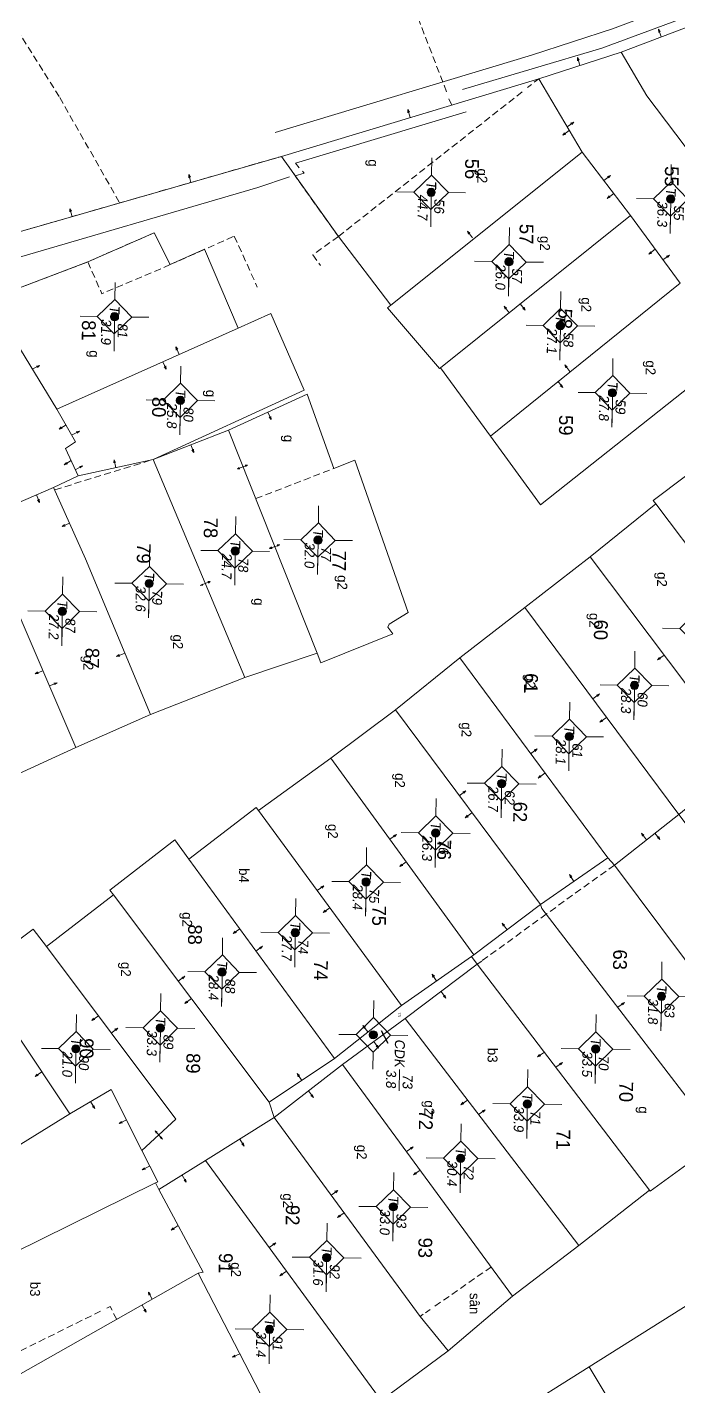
# Model space of a CAD drawing. Extents: x 601689 to 602595, y 1189742 to 1190763.
# Drawn here: x 602038.84 to 602062.51, y 1190299.27 to 1190348.69 of the extents above; entities that cross this region are included whole.
import ezdxf
from ezdxf.enums import TextEntityAlignment as Align

# ---------------------------------------------------------------- set-up
doc = ezdxf.new("R2010")
doc.units = 0
doc.header["$MEASUREMENT"] = 0
doc.linetypes.add('HIDDEN', pattern=[0.375, 0.25, -0.125])
for name, color, linetype in [('10', 250, 'Continuous'), ('11', 7, 'Continuous'), ('13', 7, 'Continuous'), ('14', 7, 'Continuous'), ('15', 7, 'Continuous'), ('16', 7, 'Continuous'), ('22', 7, 'Continuous'), ('53', 7, 'Continuous'), ('57', 7, 'Continuous')]:
    doc.layers.add(name, color=color, linetype=linetype)
doc.layers.get('0').off()
doc.styles.add('TXT', font='vnshx.shx')
doc.dimstyles.new('MSADIM', dxfattribs={"dimtxt": 0.2, "dimasz": 0.2, "dimexe": 0.1, "dimexo": 0.1, "dimgap": 0.1, "dimtad": 0, "dimtih": 1, "dimtoh": 1, "dimdsep": 46, "dimtxsty": 'TXT', "dimsah": 1, "dimcen": 0.1, "dimse1": 1, "dimse2": 1, "dimadec": 0, "dimazin": 0, "dimtfac": 1, "dimtofl": 0, "dimtmove": 0, "dimatfit": 3, "dimfxl": 1, "dimtvp": 0.1, "dimtolj": 1, "dimarcsym": 0})

# ---------------------------------------------------------------- blocks, each defined once
blk = doc.blocks.new('NH3R')
at = {"layer": '16', "color": 7, "linetype": 'Continuous', "lineweight": 0}
for p, q in [((0, 0), (0.297, -0.005)), ((0.297, -0.005), (0.186, 0.031)), ((0.297, -0.005), (0.189, -0.033))]:
    blk.add_line(p, q, dxfattribs=at)
blk = doc.blocks.new('NH3')
at = {"layer": '16', "color": 7, "linetype": 'Continuous', "lineweight": 0}
for p, q in [((-0.199, -0.002), (-0.113, 0.021)), ((0.197, -0.012), (0.107, 0.015)), ((-0.199, -0.002), (0.197, -0.012)), ((-0.199, -0.002), (-0.116, -0.035)), ((0.197, -0.012), (0.104, -0.027))]:
    blk.add_line(p, q, dxfattribs=at)
blk = doc.blocks.new('*M1666166616661666')
at = {"layer": '13', "color": 3, "linetype": 'Continuous', "lineweight": 0}
blk.add_line((602527.79, 1189726.209), (602528.81, 1189726.209), dxfattribs=at)
at = {"layer": '13', "color": 3, "linetype": 'Continuous', "lineweight": 0, "style": 'TXT', "oblique": 7.6055}
for s, p in [('63', (602527.94, 1189726.509)), ('31.8', (602527.79, 1189725.909))]:
    blk.add_text(s, height=0.36, dxfattribs=at).set_placement(p, align=Align.MIDDLE_LEFT)
blk.add_text('T', height=0.36, dxfattribs=at).set_placement((602527.593, 1189726.209), align=Align.MIDDLE_RIGHT)
blk = doc.blocks.new('*M1667166716671667')
at = {"layer": '13', "color": 3, "linetype": 'Continuous', "lineweight": 0}
blk.add_line((602498.804, 1189726.126), (602499.824, 1189726.126), dxfattribs=at)
at = {"layer": '13', "color": 3, "linetype": 'Continuous', "lineweight": 0, "style": 'TXT', "oblique": 7.6055}
for s, p in [('55', (602498.954, 1189726.426)), ('36.3', (602498.804, 1189725.826))]:
    blk.add_text(s, height=0.36, dxfattribs=at).set_placement(p, align=Align.MIDDLE_LEFT)
blk.add_text('T', height=0.36, dxfattribs=at).set_placement((602498.607, 1189726.126), align=Align.MIDDLE_RIGHT)
blk = doc.blocks.new('*M1668166816681668')
at = {"layer": '13', "color": 3, "linetype": 'Continuous', "lineweight": 0}
blk.add_line((602516.503, 1189725.065), (602517.523, 1189725.065), dxfattribs=at)
at = {"layer": '13', "color": 3, "linetype": 'Continuous', "lineweight": 0, "style": 'TXT', "oblique": 7.6055}
blk.add_text('T', height=0.36, dxfattribs=at).set_placement((602516.306, 1189725.065), align=Align.MIDDLE_RIGHT)
for s, p in [('60', (602516.653, 1189725.365)), ('28.3', (602516.503, 1189724.765))]:
    blk.add_text(s, height=0.36, dxfattribs=at).set_placement(p, align=Align.MIDDLE_LEFT)
blk = doc.blocks.new('*M1669166916691669')
at = {"layer": '13', "color": 3, "linetype": 'Continuous', "lineweight": 0}
blk.add_line((602505.881, 1189724.111), (602506.901, 1189724.111), dxfattribs=at)
at = {"layer": '13', "color": 3, "linetype": 'Continuous', "lineweight": 0, "style": 'TXT', "oblique": 7.6055}
blk.add_text('T', height=0.36, dxfattribs=at).set_placement((602505.684, 1189724.111), align=Align.MIDDLE_RIGHT)
for s, p in [('59', (602506.031, 1189724.411)), ('27.8', (602505.881, 1189723.811))]:
    blk.add_text(s, height=0.36, dxfattribs=at).set_placement(p, align=Align.MIDDLE_LEFT)
blk = doc.blocks.new('*M1670167016701670')
at = {"layer": '13', "color": 3, "linetype": 'Continuous', "lineweight": 0}
blk.add_line((602529.74, 1189723.846), (602530.76, 1189723.846), dxfattribs=at)
at = {"layer": '13', "color": 3, "linetype": 'Continuous', "lineweight": 0, "style": 'TXT', "oblique": 7.6055}
for s, p in [('70', (602529.89, 1189724.146)), ('33.5', (602529.74, 1189723.546))]:
    blk.add_text(s, height=0.36, dxfattribs=at).set_placement(p, align=Align.MIDDLE_LEFT)
blk.add_text('T', height=0.36, dxfattribs=at).set_placement((602529.543, 1189723.846), align=Align.MIDDLE_RIGHT)
blk = doc.blocks.new('*M1671167116711671')
at = {"layer": '13', "color": 3, "linetype": 'Continuous', "lineweight": 0}
blk.add_line((602518.396, 1189722.722), (602519.416, 1189722.722), dxfattribs=at)
at = {"layer": '13', "color": 3, "linetype": 'Continuous', "lineweight": 0, "style": 'TXT', "oblique": 7.6055}
for s, p in [('61', (602518.546, 1189723.022)), ('28.1', (602518.396, 1189722.422))]:
    blk.add_text(s, height=0.36, dxfattribs=at).set_placement(p, align=Align.MIDDLE_LEFT)
blk.add_text('T', height=0.36, dxfattribs=at).set_placement((602518.199, 1189722.722), align=Align.MIDDLE_RIGHT)
blk = doc.blocks.new('*M1673167316731673')
at = {"layer": '13', "color": 3, "linetype": 'Continuous', "lineweight": 0}
blk.add_line((602503.47, 1189722.184), (602504.49, 1189722.184), dxfattribs=at)
at = {"layer": '13', "color": 3, "linetype": 'Continuous', "lineweight": 0, "style": 'TXT', "oblique": 7.6055}
for s, p in [('58', (602503.62, 1189722.484)), ('27.1', (602503.47, 1189721.884))]:
    blk.add_text(s, height=0.36, dxfattribs=at).set_placement(p, align=Align.MIDDLE_LEFT)
blk.add_text('T', height=0.36, dxfattribs=at).set_placement((602503.273, 1189722.184), align=Align.MIDDLE_RIGHT)
blk = doc.blocks.new('*M1674167416741674')
at = {"layer": '13', "color": 3, "linetype": 'Continuous', "lineweight": 0}
blk.add_line((602531.776, 1189721.393), (602532.796, 1189721.393), dxfattribs=at)
at = {"layer": '13', "color": 3, "linetype": 'Continuous', "lineweight": 0, "style": 'TXT', "oblique": 7.6055}
for s, p in [('71', (602531.926, 1189721.693)), ('33.9', (602531.776, 1189721.093))]:
    blk.add_text(s, height=0.36, dxfattribs=at).set_placement(p, align=Align.MIDDLE_LEFT)
blk.add_text('T', height=0.36, dxfattribs=at).set_placement((602531.579, 1189721.393), align=Align.MIDDLE_RIGHT)
blk = doc.blocks.new('*M1675167516751675')
at = {"layer": '13', "color": 3, "linetype": 'Continuous', "lineweight": 0}
blk.add_line((602520.142, 1189720.293), (602521.162, 1189720.293), dxfattribs=at)
at = {"layer": '13', "color": 3, "linetype": 'Continuous', "lineweight": 0, "style": 'TXT', "oblique": 7.6055}
for s, p in [('62', (602520.292, 1189720.593)), ('26.7', (602520.142, 1189719.993))]:
    blk.add_text(s, height=0.36, dxfattribs=at).set_placement(p, align=Align.MIDDLE_LEFT)
blk.add_text('T', height=0.36, dxfattribs=at).set_placement((602519.945, 1189720.293), align=Align.MIDDLE_RIGHT)
blk = doc.blocks.new('*M1676167616761676')
at = {"layer": '13', "color": 3, "linetype": 'Continuous', "lineweight": 0}
blk.add_line((602501.171, 1189720.283), (602502.191, 1189720.283), dxfattribs=at)
at = {"layer": '13', "color": 3, "linetype": 'Continuous', "lineweight": 0, "style": 'TXT', "oblique": 7.6055}
for s, p in [('57', (602501.321, 1189720.583)), ('26.0', (602501.171, 1189719.983))]:
    blk.add_text(s, height=0.36, dxfattribs=at).set_placement(p, align=Align.MIDDLE_LEFT)
blk.add_text('T', height=0.36, dxfattribs=at).set_placement((602500.974, 1189720.283), align=Align.MIDDLE_RIGHT)
blk = doc.blocks.new('*M1677167716771677')
at = {"layer": '13', "color": 3, "linetype": 'Continuous', "lineweight": 0}
blk.add_line((602533.787, 1189718.999), (602534.807, 1189718.999), dxfattribs=at)
at = {"layer": '13', "color": 3, "linetype": 'Continuous', "lineweight": 0, "style": 'TXT', "oblique": 7.6055}
blk.add_text('T', height=0.36, dxfattribs=at).set_placement((602533.59, 1189718.999), align=Align.MIDDLE_RIGHT)
for s, p in [('72', (602533.937, 1189719.299)), ('30.4', (602533.787, 1189718.699))]:
    blk.add_text(s, height=0.36, dxfattribs=at).set_placement(p, align=Align.MIDDLE_LEFT)
blk = doc.blocks.new('*M1678167816781678')
at = {"layer": '13', "color": 3, "linetype": 'Continuous', "lineweight": 0}
blk.add_line((602521.974, 1189717.92), (602522.994, 1189717.92), dxfattribs=at)
at = {"layer": '13', "color": 3, "linetype": 'Continuous', "lineweight": 0, "style": 'TXT', "oblique": 7.6055}
for s, p in [('76', (602522.124, 1189718.22)), ('26.3', (602521.974, 1189717.62))]:
    blk.add_text(s, height=0.36, dxfattribs=at).set_placement(p, align=Align.MIDDLE_LEFT)
blk.add_text('T', height=0.36, dxfattribs=at).set_placement((602521.777, 1189717.92), align=Align.MIDDLE_RIGHT)
blk = doc.blocks.new('*M1679167916791679')
at = {"layer": '13', "color": 3, "linetype": 'Continuous', "lineweight": 0}
blk.add_line((602498.688, 1189717.42), (602499.708, 1189717.42), dxfattribs=at)
at = {"layer": '13', "color": 3, "linetype": 'Continuous', "lineweight": 0, "style": 'TXT', "oblique": 7.6055}
for s, p in [('56', (602498.838, 1189717.72)), ('44.7', (602498.688, 1189717.12))]:
    blk.add_text(s, height=0.36, dxfattribs=at).set_placement(p, align=Align.MIDDLE_LEFT)
blk.add_text('T', height=0.36, dxfattribs=at).set_placement((602498.491, 1189717.42), align=Align.MIDDLE_RIGHT)
blk = doc.blocks.new('*M1681168116811681')
at = {"layer": '13', "color": 3, "linetype": 'Continuous', "lineweight": 0}
blk.add_line((602535.586, 1189716.581), (602536.606, 1189716.581), dxfattribs=at)
at = {"layer": '13', "color": 3, "linetype": 'Continuous', "lineweight": 0, "style": 'TXT', "oblique": 7.6055}
blk.add_text('T', height=0.36, dxfattribs=at).set_placement((602535.389, 1189716.581), align=Align.MIDDLE_RIGHT)
for s, p in [('93', (602535.736, 1189716.881)), ('33.0', (602535.586, 1189716.281))]:
    blk.add_text(s, height=0.36, dxfattribs=at).set_placement(p, align=Align.MIDDLE_LEFT)
blk = doc.blocks.new('*M1682168216821682')
at = {"layer": '13', "color": 3, "linetype": 'Continuous', "lineweight": 0}
blk.add_line((602529.344, 1189715.761), (602530.109, 1189715.761), dxfattribs=at)
at = {"layer": '13', "color": 3, "linetype": 'Continuous', "lineweight": 0, "style": 'TXT', "oblique": 7.6055}
for s, p in [('73', (602529.494, 1189716.061)), ('3.8', (602529.344, 1189715.461))]:
    blk.add_text(s, height=0.36, dxfattribs=at).set_placement(p, align=Align.MIDDLE_LEFT)
blk.add_text('CDK', height=0.36, dxfattribs=at).set_placement((602529.251, 1189715.761), align=Align.MIDDLE_RIGHT)
blk = doc.blocks.new('*M1683168316831683')
at = {"layer": '13', "color": 3, "linetype": 'Continuous', "lineweight": 0}
blk.add_line((602523.787, 1189715.422), (602524.807, 1189715.422), dxfattribs=at)
at = {"layer": '13', "color": 3, "linetype": 'Continuous', "lineweight": 0, "style": 'TXT', "oblique": 7.6055}
for s, p in [('75', (602523.937, 1189715.722)), ('28.4', (602523.787, 1189715.122))]:
    blk.add_text(s, height=0.36, dxfattribs=at).set_placement(p, align=Align.MIDDLE_LEFT)
blk.add_text('T', height=0.36, dxfattribs=at).set_placement((602523.59, 1189715.422), align=Align.MIDDLE_RIGHT)
blk = doc.blocks.new('*M1685168516851685')
at = {"layer": '13', "color": 3, "linetype": 'Continuous', "lineweight": 0}
blk.add_line((602537.463, 1189714.187), (602538.483, 1189714.187), dxfattribs=at)
at = {"layer": '13', "color": 3, "linetype": 'Continuous', "lineweight": 0, "style": 'TXT', "oblique": 7.6055}
blk.add_text('T', height=0.36, dxfattribs=at).set_placement((602537.266, 1189714.187), align=Align.MIDDLE_RIGHT)
for s, p in [('92', (602537.613, 1189714.487)), ('31.6', (602537.463, 1189713.887))]:
    blk.add_text(s, height=0.36, dxfattribs=at).set_placement(p, align=Align.MIDDLE_LEFT)
blk = doc.blocks.new('*M1686168616861686')
at = {"layer": '13', "color": 3, "linetype": 'Continuous', "lineweight": 0}
blk.add_line((602511.39, 1189713.496), (602512.41, 1189713.496), dxfattribs=at)
at = {"layer": '13', "color": 3, "linetype": 'Continuous', "lineweight": 0, "style": 'TXT', "oblique": 7.6055}
for s, p in [('77', (602511.54, 1189713.796)), ('32.0', (602511.39, 1189713.196))]:
    blk.add_text(s, height=0.36, dxfattribs=at).set_placement(p, align=Align.MIDDLE_LEFT)
blk.add_text('T', height=0.36, dxfattribs=at).set_placement((602511.193, 1189713.496), align=Align.MIDDLE_RIGHT)
blk = doc.blocks.new('*M1688168816881688')
at = {"layer": '13', "color": 3, "linetype": 'Continuous', "lineweight": 0}
blk.add_line((602525.672, 1189712.873), (602526.692, 1189712.873), dxfattribs=at)
at = {"layer": '13', "color": 3, "linetype": 'Continuous', "lineweight": 0, "style": 'TXT', "oblique": 7.6055}
for s, p in [('74', (602525.822, 1189713.173)), ('27.7', (602525.672, 1189712.573))]:
    blk.add_text(s, height=0.36, dxfattribs=at).set_placement(p, align=Align.MIDDLE_LEFT)
blk.add_text('T', height=0.36, dxfattribs=at).set_placement((602525.475, 1189712.873), align=Align.MIDDLE_RIGHT)
blk = doc.blocks.new('*M1689168916891689')
at = {"layer": '13', "color": 3, "linetype": 'Continuous', "lineweight": 0}
blk.add_line((602540.101, 1189712.149), (602541.121, 1189712.149), dxfattribs=at)
at = {"layer": '13', "color": 3, "linetype": 'Continuous', "lineweight": 0, "style": 'TXT', "oblique": 7.6055}
blk.add_text('T', height=0.36, dxfattribs=at).set_placement((602539.904, 1189712.149), align=Align.MIDDLE_RIGHT)
for s, p in [('91', (602540.251, 1189712.449)), ('31.4', (602540.101, 1189711.849))]:
    blk.add_text(s, height=0.36, dxfattribs=at).set_placement(p, align=Align.MIDDLE_LEFT)
blk = doc.blocks.new('*M1690169016901690')
at = {"layer": '13', "color": 3, "linetype": 'Continuous', "lineweight": 0}
blk.add_line((602511.826, 1189710.492), (602512.846, 1189710.492), dxfattribs=at)
at = {"layer": '13', "color": 3, "linetype": 'Continuous', "lineweight": 0, "style": 'TXT', "oblique": 7.6055}
for s, p in [('78', (602511.976, 1189710.792)), ('24.7', (602511.826, 1189710.192))]:
    blk.add_text(s, height=0.36, dxfattribs=at).set_placement(p, align=Align.MIDDLE_LEFT)
blk.add_text('T', height=0.36, dxfattribs=at).set_placement((602511.629, 1189710.492), align=Align.MIDDLE_RIGHT)
blk = doc.blocks.new('*M1691169116911691')
at = {"layer": '13', "color": 3, "linetype": 'Continuous', "lineweight": 0}
blk.add_line((602527.144, 1189710.239), (602528.164, 1189710.239), dxfattribs=at)
at = {"layer": '13', "color": 3, "linetype": 'Continuous', "lineweight": 0, "style": 'TXT', "oblique": 7.6055}
blk.add_text('T', height=0.36, dxfattribs=at).set_placement((602526.947, 1189710.239), align=Align.MIDDLE_RIGHT)
for s, p in [('88', (602527.294, 1189710.539)), ('28.4', (602527.144, 1189709.939))]:
    blk.add_text(s, height=0.36, dxfattribs=at).set_placement(p, align=Align.MIDDLE_LEFT)
blk = doc.blocks.new('*M1692169216921692')
at = {"layer": '13', "color": 3, "linetype": 'Continuous', "lineweight": 0}
blk.add_line((602506.384, 1189708.422), (602507.404, 1189708.422), dxfattribs=at)
at = {"layer": '13', "color": 3, "linetype": 'Continuous', "lineweight": 0, "style": 'TXT', "oblique": 7.6055}
for s, p in [('80', (602506.534, 1189708.722)), ('25.8', (602506.384, 1189708.122))]:
    blk.add_text(s, height=0.36, dxfattribs=at).set_placement(p, align=Align.MIDDLE_LEFT)
blk.add_text('T', height=0.36, dxfattribs=at).set_placement((602506.187, 1189708.422), align=Align.MIDDLE_RIGHT)
blk = doc.blocks.new('*M1693169316931693')
at = {"layer": '13', "color": 3, "linetype": 'Continuous', "lineweight": 0}
blk.add_line((602529.204, 1189708.026), (602530.224, 1189708.026), dxfattribs=at)
at = {"layer": '13', "color": 3, "linetype": 'Continuous', "lineweight": 0, "style": 'TXT', "oblique": 7.6055}
for s, p in [('89', (602529.354, 1189708.326)), ('33.3', (602529.204, 1189707.726))]:
    blk.add_text(s, height=0.36, dxfattribs=at).set_placement(p, align=Align.MIDDLE_LEFT)
blk.add_text('T', height=0.36, dxfattribs=at).set_placement((602529.007, 1189708.026), align=Align.MIDDLE_RIGHT)
blk = doc.blocks.new('*M1694169416941694')
at = {"layer": '13', "color": 3, "linetype": 'Continuous', "lineweight": 0}
blk.add_line((602513.057, 1189707.383), (602514.077, 1189707.383), dxfattribs=at)
at = {"layer": '13', "color": 3, "linetype": 'Continuous', "lineweight": 0, "style": 'TXT', "oblique": 7.6055}
for s, p in [('79', (602513.207, 1189707.683)), ('32.6', (602513.057, 1189707.083))]:
    blk.add_text(s, height=0.36, dxfattribs=at).set_placement(p, align=Align.MIDDLE_LEFT)
blk.add_text('T', height=0.36, dxfattribs=at).set_placement((602512.86, 1189707.383), align=Align.MIDDLE_RIGHT)
blk = doc.blocks.new('*M1695169516951695')
at = {"layer": '13', "color": 3, "linetype": 'Continuous', "lineweight": 0}
blk.add_line((602503.378, 1189705.985), (602504.398, 1189705.985), dxfattribs=at)
at = {"layer": '13', "color": 3, "linetype": 'Continuous', "lineweight": 0, "style": 'TXT', "oblique": 7.6055}
for s, p in [('81', (602503.528, 1189706.285)), ('31.9', (602503.378, 1189705.685))]:
    blk.add_text(s, height=0.36, dxfattribs=at).set_placement(p, align=Align.MIDDLE_LEFT)
blk.add_text('T', height=0.36, dxfattribs=at).set_placement((602503.181, 1189705.985), align=Align.MIDDLE_RIGHT)
blk = doc.blocks.new('*M1696169616961696')
at = {"layer": '13', "color": 3, "linetype": 'Continuous', "lineweight": 0}
blk.add_line((602530.01, 1189704.967), (602531.03, 1189704.967), dxfattribs=at)
at = {"layer": '13', "color": 3, "linetype": 'Continuous', "lineweight": 0, "style": 'TXT', "oblique": 7.6055}
for s, p in [('90', (602530.16, 1189705.267)), ('21.0', (602530.01, 1189704.667))]:
    blk.add_text(s, height=0.36, dxfattribs=at).set_placement(p, align=Align.MIDDLE_LEFT)
blk.add_text('T', height=0.36, dxfattribs=at).set_placement((602529.813, 1189704.967), align=Align.MIDDLE_RIGHT)
blk = doc.blocks.new('*M1699169916991699')
at = {"layer": '13', "color": 3, "linetype": 'Continuous', "lineweight": 0}
blk.add_line((602514.115, 1189704.244), (602515.135, 1189704.244), dxfattribs=at)
at = {"layer": '13', "color": 3, "linetype": 'Continuous', "lineweight": 0, "style": 'TXT', "oblique": 7.6055}
blk.add_text('T', height=0.36, dxfattribs=at).set_placement((602513.918, 1189704.244), align=Align.MIDDLE_RIGHT)
for s, p in [('87', (602514.265, 1189704.544)), ('27.2', (602514.115, 1189703.944))]:
    blk.add_text(s, height=0.36, dxfattribs=at).set_placement(p, align=Align.MIDDLE_LEFT)
blk = doc.blocks.new('CENTRD')
at = {"layer": '11', "linetype": 'Continuous', "lineweight": 0}
h = blk.add_hatch(color=2, dxfattribs=at)
edge = h.paths.add_edge_path()
edge.add_arc((0, 0), 0.15, 0, 360)
at = {"layer": '11', "color": 2, "linetype": 'Continuous', "lineweight": 0}
for p, q in [((0, 1.25), (0, 0.625)), ((0, 0.625), (-0.625, 0)), ((0.625, 0), (0, 0.625)), ((-0.625, 0), (-1.25, 0)), ((-0.625, 0), (0, -0.625)), ((0, -0.625), (0.625, 0)), ((1.25, 0), (0.625, 0)), ((0, -0.625), (0, -1.25))]:
    blk.add_line(p, q, dxfattribs=at)
blk.add_circle((0, 0), 0.15, dxfattribs=at)
blk = doc.blocks.new('Q')
at = {"color": 7, "linetype": 'Continuous', "lineweight": 0, "style": 'TXT'}
for s, height, p in [('%%167o v%%207 th%%184ng 10 n%%168m 2001 %%174%%213n th%%184ng 5 n%%168m 2002', 0.5, (0, 5.4)), ('Ki%%211m tra th%%184ng      n%%168m', 0.5, (21, 5.4)), ('C%%172 quan %%174o v%%207: X%%221 nghi%%214p PTCN Tr%%190c %%174%%222a - B%%182n %%174%%229 ', 0.5, (0, 4.4)), ('C%%172 quan ki%%211m tra: C%%171ng ty XNK v%%181 t%%173 v%%202n d%%222ch v%%244 %%167o %%174%%185c B%%182n %%174%%229', 0.499998, (21, 4.4))]:
    blk.add_text(s, height=height, dxfattribs=at).set_placement(p)

msp = doc.modelspace()

# ---------------------------------------------------------------- linework, layer by layer
at = {"layer": '10', "color": 7, "linetype": 'Continuous', "lineweight": 0}
for p, q in [((602063.322, 1190348.885), (602060.416, 1190347.785)), ((602060.416, 1190347.785), (602057.423, 1190346.816)), ((602058.996, 1190344.144), (602057.423, 1190346.816)), ((602052.05, 1190338.589), (602058.996, 1190344.144)), ((602060.754, 1190341.85), (602058.996, 1190344.144)), ((602053.858, 1190336.314), (602060.754, 1190341.85)), ((602060.754, 1190341.85), (602062.561, 1190339.385)), ((602062.561, 1190339.385), (602055.674, 1190333.819)), ((602037.52, 1190338.728), (602039.917, 1190334.805)), ((602046.508, 1190337.755), (602039.917, 1190334.805)), ((602053.858, 1190336.314), (602055.674, 1190333.819)), ((602046.157, 1190334.039), (602043.412, 1190332.977)), ((602049.376, 1190325.935), (602046.157, 1190334.039)), ((602040.694, 1190332.385), (602043.412, 1190332.977)), ((602043.412, 1190332.977), (602046.744, 1190325.051)), ((602039.798, 1190331.957), (602040.694, 1190332.385)), ((602037.726, 1190331.066), (602039.798, 1190331.957)), ((602061.671, 1190331.367), (602059.295, 1190329.439)), ((602061.671, 1190331.367), (602067.053, 1190324.223)), ((602059.295, 1190329.439), (602056.919, 1190327.592)), ((602059.295, 1190329.439), (602064.519, 1190322.478)), ((602056.919, 1190327.592), (602054.554, 1190325.764)), ((602056.919, 1190327.592), (602062.506, 1190320.065)), ((602049.376, 1190325.935), (602046.744, 1190325.051)), ((602054.554, 1190325.764), (602052.218, 1190323.876)), ((602059.934, 1190318.49), (602054.554, 1190325.764)), ((602046.744, 1190325.051), (602043.315, 1190323.708)), ((602040.608, 1190322.505), (602043.315, 1190323.708)), ((602052.218, 1190323.876), (602049.873, 1190322.118)), ((602052.218, 1190323.876), (602057.481, 1190316.793)), ((602037.75, 1190321.194), (602040.608, 1190322.505)), ((602049.873, 1190322.118), (602047.238, 1190320.214)), ((602055.066, 1190314.966), (602049.873, 1190322.118)), ((602064.883, 1190322.022), (602062.506, 1190320.065)), ((602052.44, 1190313.132), (602047.238, 1190320.214)), ((602062.506, 1190320.065), (602060.171, 1190318.226)), ((602062.506, 1190320.065), (602068.684, 1190311.9)), ((602044.713, 1190318.449), (602050.004, 1190311.196)), ((602059.934, 1190318.49), (602057.481, 1190316.793)), ((602060.171, 1190318.226), (602059.934, 1190318.49)), ((602066.279, 1190310.033), (602060.171, 1190318.226)), ((602041.975, 1190317.146), (602039.539, 1190315.27)), ((602041.975, 1190317.146), (602047.632, 1190309.609)), ((602057.481, 1190316.793), (602055.066, 1190314.966)), ((602054.975, 1190314.907), (602052.44, 1190313.132)), ((602055.066, 1190314.966), (602054.975, 1190314.907)), ((602054.975, 1190314.907), (602055.191, 1190314.625)), ((602055.191, 1190314.625), (602052.564, 1190312.651)), ((602055.191, 1190314.625), (602061.449, 1190306.409)), ((602052.44, 1190313.132), (602050.004, 1190311.196)), ((602052.564, 1190312.651), (602050.291, 1190310.982)), ((602058.881, 1190304.404), (602052.564, 1190312.651)), ((602038.368, 1190312.235), (602040.386, 1190309.188)), ((602050.004, 1190311.196), (602047.632, 1190309.609)), ((602050.291, 1190310.982), (602047.815, 1190309.056)), ((602050.291, 1190310.982), (602056.465, 1190302.556)), ((602047.815, 1190309.056), (602047.632, 1190309.609)), ((602047.815, 1190309.056), (602045.313, 1190307.49)), ((602045.313, 1190307.49), (602043.618, 1190306.433)), ((602051.704, 1190298.762), (602045.313, 1190307.49)), ((602043.618, 1190306.433), (602043.502, 1190306.675)), ((602061.449, 1190306.409), (602058.881, 1190304.404)), ((602058.881, 1190304.404), (602056.465, 1190302.556)), ((602056.465, 1190302.556), (602054.128, 1190300.578)), ((602059.25, 1190299.989), (602063.003, 1190302.357)), ((602054.128, 1190300.578), (602051.704, 1190298.762)), ((602055.588, 1190297.689), (602059.25, 1190299.989))]:
    msp.add_line(p, q, dxfattribs=at)
for points in [[(601973.307, 1190359.8), (601987.925, 1190345.789), (601993.949, 1190340.196), (602001.862, 1190333.108), (602001.74, 1190332.989), (602009.032, 1190326.529), (602012.561, 1190330.05), (602037.042, 1190343.965), (602038.595, 1190341.264), (602048.073, 1190343.994), (602057.423, 1190346.816), (602060.416, 1190347.785), (602063.322, 1190348.885)], [(602067.022, 1190338.684), (602061.344, 1190346.192), (602060.416, 1190347.785)], [(602057.423, 1190346.816), (602048.073, 1190343.994), (602050.144, 1190341.085), (602052.05, 1190338.589)], [(602037.52, 1190338.728), (602038.306, 1190339.118), (602041.04, 1190340.16), (602043.455, 1190341.217), (602044.039, 1190340.059), (602045.287, 1190340.622), (602046.508, 1190337.755)], [(602053.858, 1190336.314), (602053.818, 1190336.284), (602051.928, 1190338.491), (602052.05, 1190338.589)], [(602043.412, 1190332.977), (602048.897, 1190335.492), (602047.695, 1190338.279), (602046.508, 1190337.755)], [(602055.674, 1190333.819), (602057.48, 1190331.324), (602064.527, 1190336.908), (602064.507, 1190336.928)], [(602049.376, 1190325.935), (602049.511, 1190325.583), (602052.125, 1190326.637), (602051.939, 1190326.88), (602051.99, 1190326.989), (602052.677, 1190327.41), (602050.742, 1190332.947), (602049.978, 1190332.647), (602049.014, 1190335.35), (602046.157, 1190334.039)], [(602039.917, 1190334.805), (602040.59, 1190333.616), (602040.237, 1190333.371), (602040.694, 1190332.385)], [(602063.927, 1190333.256), (602061.573, 1190331.488), (602061.671, 1190331.367)], [(602043.315, 1190323.708), (602040.963, 1190329.37), (602039.798, 1190331.957)], [(602036.91, 1190330.656), (602038.186, 1190328.159), (602040.608, 1190322.505)], [(602047.238, 1190320.214), (602047.159, 1190320.325), (602044.713, 1190318.449)], [(602041.975, 1190317.146), (602041.837, 1190317.318), (602044.203, 1190319.145), (602044.713, 1190318.449)], [(602064.003, 1190308.224), (602057.539, 1190316.652), (602057.481, 1190316.793)], [(602036.976, 1190314.345), (602039.058, 1190315.896), (602039.539, 1190315.27)], [(602039.539, 1190315.27), (602044.243, 1190308.995), (602043.008, 1190307.851)], [(602040.386, 1190309.188), (602041.888, 1190310.077), (602043.008, 1190307.851)], [(602028.393, 1190301.712), (602029.886, 1190302.691), (602040.386, 1190309.188)], [(602047.815, 1190309.056), (602053.115, 1190301.823), (602054.128, 1190300.578)], [(602043.008, 1190307.851), (602043.582, 1190306.714), (602043.502, 1190306.675)], [(602064.003, 1190308.224), (602061.468, 1190306.378), (602061.449, 1190306.409)], [(602043.502, 1190306.675), (602031.118, 1190300.564), (602029.534, 1190299.636)], [(602045.056, 1190303.393), (602045.237, 1190303.431), (602043.618, 1190306.433)], [(602045.056, 1190303.393), (602033.778, 1190297.007), (602033.221, 1190297.906), (602031.225, 1190296.752)], [(602045.056, 1190303.393), (602047.872, 1190297.935), (602048.003, 1190298.003), (602048.836, 1190296.781)], [(602069.586, 1190282.846), (602068.9, 1190283.875), (602059.25, 1190299.989)]]:
    msp.add_lwpolyline(points, dxfattribs=at)
at = {"layer": '14', "color": 6, "linetype": 'HIDDEN', "lineweight": 0}
for p, q in [((602049.246, 1190358.818), (602054.076, 1190346.342)), ((602036.088, 1190352.419), (602040.022, 1190346.135)), ((602050.144, 1190341.085), (602056.897, 1190346.403)), ((602057.018, 1190346.501), (602057.16, 1190346.609)), ((602057.261, 1190346.689), (602057.423, 1190346.816)), ((602040.022, 1190346.135), (602042.2, 1190342.305)), ((602054.162, 1190346.081), (602054.26, 1190345.859)), ((602041.04, 1190340.16), (602041.555, 1190339.003)), ((602044.039, 1190340.059), (602041.555, 1190339.003)), ((602039.847, 1190331.876), (602043.412, 1190332.977)), ((602047.143, 1190331.556), (602049.978, 1190332.647)), ((602060.171, 1190318.226), (602057.696, 1190316.45)), ((602057.696, 1190316.45), (602055.353, 1190314.743)), ((602055.353, 1190314.743), (602055.191, 1190314.625)), ((602055.701, 1190303.628), (602053.58, 1190302.146)), ((602033.221, 1190297.906), (602041.598, 1190302.06)), ((602041.739, 1190302.128), (602041.85, 1190302.187)), ((602042.093, 1190301.714), (602041.85, 1190302.187)), ((602053.226, 1190301.901), (602053.115, 1190301.823)), ((602053.479, 1190302.078), (602053.307, 1190301.96))]:
    msp.add_line(p, q, dxfattribs=at)
at = {"layer": '22', "color": 7, "linetype": 'HIDDEN', "lineweight": 0}
for p, q in [((602038.595, 1190341.264), (602048.073, 1190343.994)), ((602048.073, 1190343.994), (602050.144, 1190341.085)), ((602041.04, 1190340.16), (602043.455, 1190341.217)), ((602043.455, 1190341.217), (602044.039, 1190340.059)), ((602044.039, 1190340.059), (602046.364, 1190341.097)), ((602046.364, 1190341.097), (602047.198, 1190339.246)), ((602050.144, 1190341.085), (602049.214, 1190340.418)), ((602038.306, 1190339.118), (602041.04, 1190340.16)), ((602049.214, 1190340.418), (602049.499, 1190340.025))]:
    msp.add_line(p, q, dxfattribs=at)
at = {"layer": '57', "color": 172, "linetype": 'Continuous', "lineweight": 0}
msp.add_line((602048.846, 1190343.463), (602048.905, 1190343.383), dxfattribs=at)
for points in [[(602065.783, 1190350.471), (602063.093, 1190349.758), (602063.003, 1190349.73), (602060.097, 1190348.63), (602060.138, 1190348.639), (602057.154, 1190347.679), (602047.846, 1190344.867)], [(602054.657, 1190346.423), (602059.718, 1190347.934), (602063.155, 1190349.197), (602065.986, 1190349.938)], [(602054.786, 1190345.612), (602048.59, 1190343.747), (602048.718, 1190343.575)], [(602023.208, 1190334.945), (602036.733, 1190342.579), (602037.86, 1190340.124), (602047.217, 1190342.866), (602048.363, 1190343.25)], [(602026.967, 1190337.063), (602036.733, 1190342.579), (602037.86, 1190340.124), (602047.217, 1190342.866), (602048.363, 1190343.25)], [(602048.905, 1190343.383), (602048.574, 1190343.287)]]:
    msp.add_lwpolyline(points, dxfattribs=at)

# ---------------------------------------------------------------- block references
at = {"color": 7, "linetype": 'Continuous', "lineweight": 0, "rotation": 269.1680420500809}
msp.add_blockref('Q', (602040.58, 1190306.583), dxfattribs=at)
at = {"layer": '11', "color": 2, "linetype": 'Continuous', "lineweight": 0, "rotation": 269.1680420500809}
for p in [(602053.515, 1190342.689), (602062.218, 1190342.446), (602056.341, 1190340.164), (602042.013, 1190338.165), (602058.209, 1190337.838), (602060.1, 1190335.399), (602044.406, 1190335.124), (602049.407, 1190330.045), (602046.396, 1190329.653), (602043.27, 1190328.467), (602040.116, 1190327.455), (602063.173, 1190326.822), (602060.9, 1190324.764), (602058.53, 1190322.906), (602056.076, 1190321.195), (602053.676, 1190319.398), (602051.152, 1190317.621), (602048.576, 1190315.773), (602045.921, 1190314.34), (602061.88, 1190313.462), (602043.678, 1190312.312), (602051.411, 1190312.06), (602040.608, 1190311.551), (602059.489, 1190311.547), (602057.007, 1190309.546), (602054.584, 1190307.57), (602052.14, 1190305.807), (602049.719, 1190303.965), (602047.643, 1190301.356)]:
    msp.add_blockref('CENTRD', p, dxfattribs=at)
at = {"layer": '13', "color": 3, "linetype": 'Continuous', "lineweight": 0, "rotation": 269.1680420500809}
for name, p in [('*M1679167916791679', (-578790.27, 1810052.359)), ('*M1667166716671667', (-578790.27, 1810052.359)), ('*M1676167616761676', (-578790.27, 1810052.359)), ('*M1695169516951695', (-578790.27, 1810052.359)), ('*M1673167316731673', (-578790.27, 1810052.359)), ('*M1669166916691669', (-578790.27, 1810052.359)), ('*M1692169216921692', (-578790.27, 1810052.359)), ('*M1686168616861686', (-578790.27, 1810052.359)), ('*M1690169016901690', (-578790.27, 1810052.359)), ('*M1694169416941694', (-578790.27, 1810052.359)), ('*M1699169916991699', (-578790.27, 1810052.359)), ('*M1668166816681668', (-578790.27, 1810052.359)), ('*M1671167116711671', (-578790.27, 1810052.359)), ('*M1675167516751675', (-578790.27, 1810052.359)), ('*M1678167816781678', (-578790.27, 1810052.359)), ('*M1683168316831683', (-578790.27, 1810052.359)), ('*M1688168816881688', (-578790.27, 1810052.359)), ('*M1691169116911691', (-578790.27, 1810052.359)), ('*M1666166616661666', (-578790.27, 1810052.359)), ('*M1693169316931693', (-578790.27, 1810052.359)), ('*M1696169616961696', (-578790.27, 1810052.359)), ('*M1682168216821682', (-578789.315, 1810051.169)), ('*M1670167016701670', (-578790.27, 1810052.359)), ('*M1674167416741674', (-578790.27, 1810052.359)), ('*M1677167716771677', (-578790.27, 1810052.359)), ('*M1681168116811681', (-578790.27, 1810052.359)), ('*M1685168516851685', (-578790.27, 1810052.359)), ('*M1689168916891689', (-578790.27, 1810052.359))]:
    msp.add_blockref(name, p, dxfattribs=at)
at = {"layer": '16', "color": 7, "linetype": 'Continuous', "lineweight": 0}
for name, p, rotation in [('NH3R', (602061.873, 1190348.335), 110.7430825514345), ('NH3R', (602058.449, 1190345.072), 36.23638954511618), ('NH3R', (602059.782, 1190343.124), 36.23638954511618), ('NH3R', (602055.013, 1190341.039), 127.94685391565), ('NH3R', (602061.933, 1190340.234), 36.23638954511618), ('NH3R', (602044.355, 1190336.795), 113.2729427169583), ('NH3R', (602039.027, 1190336.257), 28.41145838168923), ('NH3R', (602047.586, 1190334.7), 294.6398296383737), ('NH3R', (602040.259, 1190334.23), 211.4206890249192), ('NH3R', (602040.474, 1190333.868), 28.41145838168923), ('NH3R', (602040.442, 1190332.938), 211.4206890249192), ('NH3R', (602040.587, 1190332.606), 28.41145838168923), ('NH3R', (602039.174, 1190331.686), 293.5831812275144), ('NH3', (602045.31, 1190328.461), 202.8192661817267), ('NH3R', (602061.975, 1190325.862), 216.884488348425), ('NH3R', (602059.884, 1190323.601), 216.884488348425), ('NH3R', (602057.646, 1190321.571), 216.884488348425), ('NH3R', (602054.996, 1190320.128), 216.884488348425), ('NH3R', (602061.637, 1190319.396), 309.4740415607458), ('NH3R', (602052.612, 1190318.35), 216.884488348425), ('NH3R', (602058.702, 1190317.637), 124.6618950371537), ('NH3R', (602049.838, 1190316.678), 216.884488348425), ('NH3R', (602046.568, 1190315.914), 216.884488348425), ('NH3R', (602056.269, 1190315.88), 127.1115184919719), ('NH3R', (602053.712, 1190314.015), 125.0060434764398), ('NH3R', (602044.803, 1190313.377), 216.884488348425), ('NH3R', (602053.878, 1190313.633), 306.9219523239677), ('NH3R', (602060.29, 1190313.065), 35.81750528870907), ('NH3R', (602041.425, 1190312.754), 216.884488348425), ('NH3R', (602051.432, 1190311.817), 306.2842012274098), ('NH3R', (602057.627, 1190311.432), 215.5025619949106), ('NH3R', (602058.04, 1190310.886), 35.81750528870907), ('NH3R', (602049.058, 1190310.019), 307.8718932339775), ('NH3R', (602041.142, 1190309.637), 301.216752084601), ('NH3R', (602054.834, 1190309.69), 215.5025619949106), ('NH3R', (602055.236, 1190309.164), 35.81750528870907), ('NH3R', (602042.453, 1190308.97), 206.7100034020984), ('NH3', (602043.625, 1190308.424), 312.7612560530378), ('NH3R', (602046.563, 1190308.273), 302.0383275645055), ('NH3R', (602052.617, 1190307.82), 35.81750528870907), ('NH3R', (602053.118, 1190307.143), 215.5025619949106), ('NH3R', (602049.876, 1190306.238), 35.81750528870907), ('NH3R', (602050.357, 1190305.591), 215.5025619949106), ('NH3R', (602044.32, 1190305.133), 215.5025619949106), ('NH3R', (602047.63, 1190304.328), 35.81750528870907), ('NH3R', (602048.258, 1190303.47), 215.5025619949106), ('NH3R', (602043.383, 1190302.446), 119.5168170912716), ('NH3R', (602043.011, 1190302.231), 301.216752084601)]:
    msp.add_blockref(name, p, dxfattribs=dict(at, rotation=rotation))
for name, p, xscale, yscale, rotation in [('NH3R', (602058.919, 1190347.306), 1.00000140480454, 1.00000140480454, 107.940139100135), ('NH3R', (602052.753, 1190345.41), 1.000001595993113, 1.000001595993113, 106.7928342530058), ('NH3R', (602052.753, 1190345.41), 1.000001387890952, 1.000001387890952, 106.7936778780903), ('NH3R', (602058.527, 1190344.941), 1.000001173565411, 1.000001173565411, 218.4410043842148), ('NH3R', (602044.79, 1190343.049), 1.000001387890952, 1.000001387890952, 106.7936778780903), ('NH3R', (602060.146, 1190342.648), 1.000001173565411, 1.000001173565411, 218.4410043842148), ('NH3R', (602040.473, 1190341.808), 1.000001387890952, 1.000001387890952, 106.7936778780903), ('NH3R', (602061.657, 1190340.617), 1.000001173565411, 1.000001173565411, 218.4410043842148), ('NH3R', (602056.346, 1190338.31), 0.9999987063789458, 0.9999987063789458, 128.6406109333691), ('NH3R', (602056.75, 1190338.635), 1.000001649661216, 1.000001649661216, 308.7636263130331), ('NH3R', (602043.771, 1190336.532), 1.000001754297744, 1.000001754297744, 294.1087123762623), ('NH3R', (602058.547, 1190336.18), 0.9999987063789458, 0.9999987063789458, 128.6406109333691), ('NH3R', (602058.112, 1190335.826), 1.000001649661216, 1.000001649661216, 308.7636263130331), ('NH3R', (602044.789, 1190333.508), 1.000001564225933, 1.000001564225933, 291.156778924351), ('NH3R', (602042.058, 1190332.676), 1.000001624193262, 1.000001624193262, 102.3088631108437), ('NH3', (602046.659, 1190332.713), 1.000001414378064, 1.000001414378064, 21.63494583577747), ('NH3R', (602040.38, 1190330.659), 1.00000189402994, 1.00000189402994, 204.2400115351584), ('NH3', (602047.829, 1190329.817), 1.000001414378064, 1.000001414378064, 21.63494583577747), ('NH3R', (602042.365, 1190325.922), 1.000001442296325, 1.000001442296325, 202.0536450663802), ('NH3R', (602039.406, 1190325.292), 1.000001442296325, 1.000001442296325, 202.0536450663802), ('NH3R', (602039.649, 1190324.748), 1.000002718837645, 1.000002718837645, 23.15924625736469), ('NH3R', (602059.384, 1190324.277), 1.000002126277209, 1.000002126277209, 36.85540198521543), ('NH3R', (602057.127, 1190322.279), 1.000002126277209, 1.000002126277209, 36.85540198521543), ('NH3R', (602054.535, 1190320.754), 1.000002126277209, 1.000002126277209, 36.85540198521543), ('NH3R', (602052.013, 1190319.169), 1.000002126277209, 1.000002126277209, 36.85540198521543), ('NH3R', (602061.334, 1190319.151), 1.000002459669746, 1.000002459669746, 128.2031964768908), ('NH3R', (602049.378, 1190317.305), 1.000002126277209, 1.000002126277209, 36.85540198521543), ('NH3R', (602047.147, 1190315.105), 1.000002126277209, 1.000002126277209, 36.85540198521543), ('NH3R', (602044.322, 1190314.014), 1.000002126277209, 1.000002126277209, 36.85540198521543), ('NH3R', (602041.887, 1190312.127), 1.000002126277209, 1.000002126277209, 36.85540198521543), ('NH3R', (602051.217, 1190312.169), 0.9999989053960104, 0.9999989053960104, 128.4783425218733), ('NH3R', (602039.377, 1190310.711), 1.000001781782315, 1.000001781782315, 213.5112316816337), ('NH3R', (602048.813, 1190310.402), 1.000002083592117, 1.000002083592117, 123.7996305442387), ('NH3R', (602043.289, 1190307.287), 0.9999983619912932, 0.9999983619912932, 206.7876931463239), ('NH3R', (602044.466, 1190306.961), 1.000002052627261, 1.000002052627261, 301.9534444475424), ('NH3R', (602046.567, 1190300.462), 1.000001298032092, 1.000001298032092, 205.3497198903578)]:
    msp.add_blockref(name, p, dxfattribs=dict(at, xscale=xscale, yscale=yscale, rotation=rotation))

# ---------------------------------------------------------------- texts
at = {"layer": '15', "color": 7, "linetype": 'Continuous', "lineweight": 0, "style": 'TXT'}
for s, p in [('g', (602051.412, 1190343.888)), ('g2', (602055.377, 1190343.554)), ('g2', (602057.654, 1190341.102)), ('g2', (602059.154, 1190338.871)), ('g', (602041.277, 1190336.947)), ('g2', (602061.493, 1190336.579)), ('g', (602045.516, 1190335.508)), ('g', (602048.345, 1190333.87)), ('g2', (602050.295, 1190328.773)), ('g2', (602061.907, 1190328.883)), ('g', (602047.264, 1190327.934)), ('g2', (602059.446, 1190327.397)), ('g2', (602044.325, 1190326.614)), ('g2', (602041.065, 1190325.849)), ('g2', (602057.126, 1190325.178)), ('g2', (602054.802, 1190323.421)), ('g2', (602052.386, 1190321.574)), ('g2', (602049.951, 1190319.727)), ('b4', (602046.718, 1190318.121)), ('g2', (602044.657, 1190316.52)), ('g2', (602042.431, 1190314.71)), ('b3', (602055.749, 1190311.587)), ('g2', (602053.453, 1190309.678)), ('g', (602061.231, 1190309.461)), ('g2', (602051, 1190308.062)), ('g2', (602048.317, 1190306.298)), ('g2', (602046.432, 1190303.794)), ('b3', (602039.132, 1190303.084)), ('s%%169n', (602055.097, 1190302.676))]:
    msp.add_text(s, height=0.36, rotation=269.2144, dxfattribs=at).set_placement(p, align=Align.MIDDLE_LEFT)
at = {"layer": '53', "color": 200, "linetype": 'Continuous', "lineweight": 0, "style": 'TXT'}
for s, height, p in [('56', 0.5, (602055.002, 1190343.909)), ('55', 0.5, (602062.259, 1190343.639)), ('57', 0.5, (602056.98, 1190341.541)), ('81', 0.5, (602041.082, 1190338.04)), ('58', 0.5, (602058.388, 1190338.463)), ('80', 0.5, (602043.634, 1190335.254)), ('59', 0.5, (602058.415, 1190334.592)), ('78', 0.5, (602045.513, 1190330.859)), ('79', 0.5, (602043.08, 1190329.932)), ('77', 0.5, (602050.177, 1190329.665)), ('60', 0.5, (602059.683, 1190327.154)), ('87', 0.5, (602041.208, 1190326.127)), ('61', 0.5, (602057.146, 1190325.208)), ('62', 0.5, (602056.752, 1190320.533)), ('76', 0.5, (602053.993, 1190319.161)), ('75', 0.5, (602051.63, 1190316.763)), ('88', 0.5, (602044.94, 1190316.075)), ('63', 0.5, (602060.379, 1190315.163)), ('74', 0.5, (602049.513, 1190314.773)), ('73', 0.1, (602052.356, 1190312.873)), ('90', 0.5, (602041.004, 1190311.939)), ('89', 0.5, (602044.876, 1190311.396)), ('70', 0.5, (602060.603, 1190310.36)), ('72', 0.5, (602053.328, 1190309.34)), ('71', 0.5, (602058.319, 1190308.621)), ('92', 0.5, (602048.49, 1190305.876)), ('93', 0.5, (602053.305, 1190304.69)), ('91', 0.5, (602046.057, 1190304.13))]:
    msp.add_text(s, height=height, rotation=269.2144, dxfattribs=at).set_placement(p, align=Align.MIDDLE_LEFT)

# ---------------------------------------------------------------- leaders
at = {"layer": '13', "color": 3, "linetype": 'Continuous', "lineweight": 0}
msp.add_leader([(602051.693, 1190312.217), (602051.942, 1190311.752)], dimstyle='MSADIM', dxfattribs=at)

doc.saveas('drawing.dxf')
